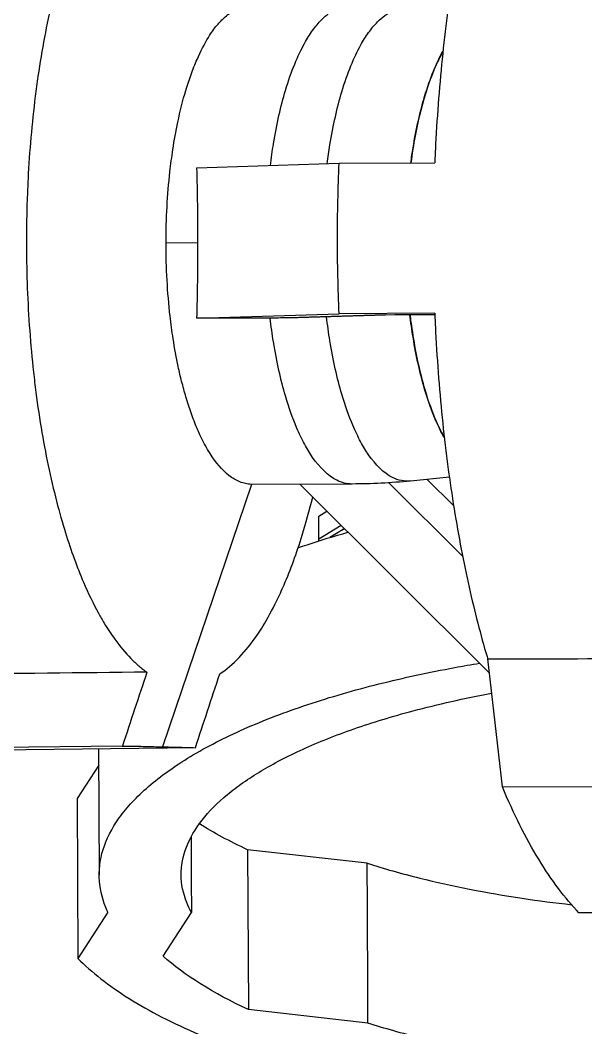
# Model space of a CAD drawing. Header units: millimetres. Extents: x 48717 to 75522, y 76128 to 88842.
# Drawn here: x 57282 to 57364.8, y 81340.1 to 81487.5 of the extents above; entities that cross this region are included whole.
import ezdxf

# ---------------------------------------------------------------- set-up
doc = ezdxf.new("R2010")
doc.units = ezdxf.units.MM
doc.linetypes.add('CENTER2', pattern=[1.125, 0.75, -0.125, 0.125, -0.125])
doc.layers.add('Top (Plan) View2-CENTER', color=1, linetype='CENTER2')
doc.layers.add('Top (Plan) View2-DV20-S1B-001a', color=140, linetype='Continuous')

# ---------------------------------------------------------------- blocks, each defined once
blk = doc.blocks.new('*U750')
at = {"layer": 'Top (Plan) View2-DV20-S1B-001a', "color": 0, "linetype": 'ByBlock', "lineweight": -2}
for p, q in [((57307.88, 81465.92), (57328.7, 81466.6)), ((57328.7, 81466.6), (57342.71, 81466.65)), ((57308.04, 81454.94), (57303.37, 81454.92)), ((57307.88, 81443.92), (57328.7, 81444.6)), ((57321.07, 81443.97), (57335.48, 81444.44)), ((57335.54, 81444.44), (57321.18, 81443.97)), ((57342.71, 81444.65), (57328.7, 81444.6)), ((57335.48, 81444.44), (57336.87, 81444.48)), ((57335.52, 81444.44), (57336.91, 81444.48)), ((57336.87, 81444.48), (57342.72, 81444.5)), ((57318.61, 81443.96), (57307.88, 81443.92)), ((57315.87, 81419.63), (57302.83, 81381.23)), ((57330.6, 81419.68), (57315.99, 81419.63)), ((57350.69, 81392.07), (57322.94, 81419.65)), ((57346.79, 81409.11), (57335.97, 81419.85)), ((57344.85, 81420.66), (57339.15, 81420.11)), ((57341.62, 81420.35), (57345.46, 81416.53)), ((57352.6, 81375.36), (57350.46, 81394.08)), ((57296.98, 81381.35), (57240.15, 81380.63)), ((57307.66, 81381.1), (57249.48, 81380.34)), ((57352.6, 81375.36), (57375.95, 81375.45)), ((57387.17, 81357.03), (57363.82, 81356.95))]:
    blk.add_line(p, q, dxfattribs=at)
for points, knots in [([(57300.57, 81517.28), (57299.25, 81516.44), (57297.96, 81515.25), (57295.43, 81512.21), (57294.18, 81510.32), (57292.2, 81506.61), (57291.43, 81504.96), (57290.28, 81502.15), (57289.88, 81501.08), (57288.46, 81497.05), (57287.53, 81493.84), (57286.3, 81488.68), (57285.92, 81486.88), (57285.23, 81483.18), (57284.91, 81481.29), (57284.48, 81478.37), (57284.35, 81477.39), (57283.98, 81474.43), (57283.77, 81472.42), (57283.41, 81468.39), (57283.27, 81466.37), (57283.12, 81463.32), (57283.07, 81462.3), (57282.97, 81459.25), (57282.93, 81457.23), (57282.93, 81453.15), (57282.96, 81451.13), (57283.17, 81444.94), (57283.46, 81440.8), (57283.99, 81435.8), (57284.1, 81434.81), (57284.47, 81431.83), (57284.76, 81429.87), (57285.7, 81424.16), (57286.46, 81420.55), (57287.76, 81415.55), (57288.19, 81414), (57289.47, 81409.92), (57290.35, 81407.51), (57291.98, 81403.69), (57292.71, 81402.18), (57293.75, 81400.28), (57294.04, 81399.79), (57294.83, 81398.48), (57295.34, 81397.7), (57296.62, 81395.93), (57297.41, 81394.99), (57298.6, 81393.77), (57298.99, 81393.4), (57299.59, 81392.9), (57299.78, 81392.74), (57300.18, 81392.44), (57300.37, 81392.29), (57300.57, 81392.15)], [0.000043, 0.000043, 0.000043, 0.000043, 1.137078, 1.137078, 2.322821, 2.322821, 3.131403, 3.131403, 3.599129, 3.599129, 4.828345, 4.828345, 5.455942, 5.455942, 6.083505, 6.083505, 6.39752, 6.39752, 7.022321, 7.022321, 7.638458, 7.638458, 7.943142, 7.943142, 8.553476, 8.553476, 9.159506, 9.159506, 10.390894, 10.390894, 10.698104, 10.698104, 11.319969, 11.319969, 12.54413, 12.54413, 13.118677, 13.118677, 14.122216, 14.122216, 14.868538, 14.868538, 15.145088, 15.145088, 15.623283, 15.623283, 16.32385, 16.32385, 16.666551, 16.666551, 16.835699, 16.835699, 17.00297, 17.00297, 17.00297, 17.00297]), ([(57350.46, 81516.84), (57349.49, 81513.64), (57348.58, 81510.18), (57346.93, 81502.9), (57346.19, 81499.1), (57344.89, 81491.14), (57344.33, 81486.96), (57343.42, 81478.35), (57343.07, 81473.9), (57342.79, 81468.47), (57342.75, 81467.56), (57342.71, 81466.65)], [0.873245, 0.873245, 0.873245, 0.873245, 1.179174, 1.179174, 1.473967, 1.473967, 1.768761, 1.768761, 2.063554, 2.063554, 2.122565, 2.122565, 2.122565, 2.122565]), ([(57303.37, 81454.92), (57303.37, 81456.7), (57303.42, 81458.48), (57303.61, 81461.97), (57303.75, 81463.69), (57304.06, 81466.46), (57304.21, 81467.54), (57304.58, 81469.97), (57304.82, 81471.31), (57305.43, 81474.24), (57305.83, 81475.81), (57306.51, 81478.07), (57306.76, 81478.84), (57307.31, 81480.36), (57307.6, 81481.1), (57308.43, 81482.99), (57308.99, 81484.08), (57309.79, 81485.37), (57310.01, 81485.69), (57310.43, 81486.27), (57310.63, 81486.54), (57311.21, 81487.23), (57311.59, 81487.63), (57312.58, 81488.52), (57313.21, 81488.93), (57314.17, 81489.35), (57314.5, 81489.46), (57315.01, 81489.56), (57315.18, 81489.59), (57315.48, 81489.62), (57315.62, 81489.62), (57315.75, 81489.62)], [0, 0, 0, 0, 0.532143, 0.532143, 1.05706, 1.05706, 1.401053, 1.401053, 1.850441, 1.850441, 2.426785, 2.426785, 2.742052, 2.742052, 3.076897, 3.076897, 3.644746, 3.644746, 3.851803, 3.851803, 4.038168, 4.038168, 4.37742, 4.37742, 4.918476, 4.918476, 5.200759, 5.200759, 5.344676, 5.344676, 5.457202, 5.457202, 5.457202, 5.457202]), ([(57318.65, 81466.27), (57318.78, 81467.35), (57318.93, 81468.41), (57319.09, 81469.43), (57319.57, 81472.34), (57320.17, 81474.98), (57320.85, 81477.26), (57321.7, 81480.1), (57322.67, 81482.39), (57323.64, 81484.14), (57324.02, 81484.84), (57324.41, 81485.46), (57324.83, 81486.04), (57325.03, 81486.32), (57325.25, 81486.6), (57325.47, 81486.87), (57325.69, 81487.13), (57325.91, 81487.38), (57326.14, 81487.61), (57326.84, 81488.31), (57327.58, 81488.87), (57328.37, 81489.23), (57329.01, 81489.52), (57329.67, 81489.67), (57330.35, 81489.68)], [0.0058455, 0.0058455, 0.0058455, 0.0058455, 0.0664187, 0.0664187, 0.0664187, 0.239852, 0.239852, 0.239852, 0.4566437, 0.4566437, 0.4566437, 0.5433603, 0.5433603, 0.5433603, 0.5867186, 0.5867186, 0.5867186, 0.630077, 0.630077, 0.630077, 0.7601519, 0.7601519, 0.7601519, 0.8656373, 0.8656373, 0.8656373, 0.8656373]), ([(57326.96, 81466.54), (57327.08, 81467.48), (57327.64, 81471.37), (57329.18, 81478.05), (57331.27, 81483.02), (57332.81, 81485.46), (57333.66, 81486.56), (57334.77, 81487.79), (57336.47, 81489.07), (57338.09, 81489.38), (57338.91, 81489.31)], [0.5496244, 0.5496244, 0.5496244, 0.5496244, 0.5625, 0.6041667, 0.65625, 0.6770833, 0.6875, 0.6979167, 0.7291667, 0.7596912, 0.7596912, 0.7596912, 0.7596912]), ([(57339.21, 81466.64), (57339.31, 81467.4), (57339.84, 81471.01), (57341.29, 81477.34), (57342.97, 81481.31), (57343.91, 81483), (57343.92, 81483.02)], [0.5516623, 0.5516623, 0.5516623, 0.5516623, 0.5625, 0.6041667, 0.65625, 0.6568304, 0.6568304, 0.6568304, 0.6568304]), ([(57343.91, 81482.99), (57343.61, 81482.44), (57342.37, 81480), (57340.55, 81474.64), (57339.56, 81469.31), (57339.21, 81466.64), (57339.21, 81466.64)], [0.84090716, 0.84090716, 0.84090716, 0.84090716, 0.85416667, 0.89583333, 0.9375, 0.93754436, 0.93754436, 0.93754436, 0.93754436]), ([(57328.7, 81444.6), (57328.55, 81448.25), (57328.47, 81451.94), (57328.47, 81459.28), (57328.55, 81462.96), (57328.7, 81466.6)], [-2.20364, -2.20364, -2.20364, -2.20364, -1.101395, -1.101395, 0, 0, 0, 0]), ([(57308.04, 81454.94), (57308.04, 81455.84), (57308.04, 81456.74), (57308.03, 81458.6), (57308.02, 81459.57), (57307.98, 81462.36), (57307.94, 81464.17), (57307.88, 81465.92)], [-1.125169, -1.125169, -1.125169, -1.125169, -0.853569, -0.853569, -0.561167, -0.561167, 0, 0, 0, 0]), ([(57315.87, 81419.63), (57315.58, 81419.63), (57315.29, 81419.67), (57314.73, 81419.79), (57314.45, 81419.88), (57313.63, 81420.21), (57313.1, 81420.53), (57311.61, 81421.7), (57310.67, 81422.79), (57309.57, 81424.54), (57309.34, 81424.93), (57308.85, 81425.82), (57308.58, 81426.34), (57308.19, 81427.19), (57308.05, 81427.5), (57307.61, 81428.53), (57307.31, 81429.29), (57306.77, 81430.84), (57306.51, 81431.62), (57306.06, 81433.16), (57305.85, 81433.92), (57305.48, 81435.4), (57305.31, 81436.12), (57304.88, 81438.16), (57304.63, 81439.53), (57304.24, 81442.02), (57304.09, 81443.12), (57303.77, 81445.96), (57303.62, 81447.72), (57303.42, 81451.29), (57303.37, 81453.11), (57303.37, 81454.92)], [0, 0, 0, 0, 0.241014, 0.241014, 0.477163, 0.477163, 0.93449, 0.93449, 1.777902, 1.777902, 2.007647, 2.007647, 2.270575, 2.270575, 2.413482, 2.413482, 2.737632, 2.737632, 3.042656, 3.042656, 3.318161, 3.318161, 3.565301, 3.565301, 4.00834, 4.00834, 4.347916, 4.347916, 4.866501, 4.866501, 5.392864, 5.392864, 5.392864, 5.392864]), ([(57307.88, 81443.92), (57307.94, 81445.68), (57307.98, 81447.5), (57308.02, 81450.31), (57308.03, 81451.27), (57308.04, 81453.14), (57308.04, 81454.04), (57308.04, 81454.94)], [-1.11898, -1.11898, -1.11898, -1.11898, -0.561115, -0.561115, -0.270055, -0.270055, 0, 0, 0, 0]), ([(57344.11, 81426.43), (57344.04, 81426.57), (57343.78, 81427.04), (57343.33, 81427.92), (57342.41, 81429.95), (57341, 81433.87), (57339.77, 81439.31), (57339.2, 81443.34), (57339.07, 81444.49)], [0.339484, 0.339484, 0.339484, 0.339484, 0.34375, 0.3541667, 0.3645833, 0.3958333, 0.4375, 0.4534806, 0.4534806, 0.4534806, 0.4534806]), ([(57339.07, 81444.49), (57339.12, 81444.12), (57339.5, 81441.07), (57340.55, 81435.33), (57342.43, 81429.72), (57343.73, 81427.12), (57344.11, 81426.45)], [0.0567575, 0.0567575, 0.0567575, 0.0567575, 0.0625, 0.1041667, 0.1458333, 0.1619346, 0.1619346, 0.1619346, 0.1619346]), ([(57342.71, 81444.65), (57342.75, 81443.74), (57342.79, 81442.83), (57343.07, 81437.39), (57343.42, 81432.92), (57344.33, 81424.26), (57344.89, 81420.06), (57346.19, 81412.03), (57346.93, 81408.2), (57348.55, 81400.98), (57349.43, 81397.59), (57350.39, 81394.32), (57350.43, 81394.2), (57350.46, 81394.08)], [2.594127, 2.594127, 2.594127, 2.594127, 2.653141, 2.653141, 2.947935, 2.947935, 3.242728, 3.242728, 3.537522, 3.537522, 3.832315, 3.832315, 3.843407, 3.843407, 3.843407, 3.843407]), ([(57321.07, 81443.97), (57320.65, 81443.97), (57320.24, 81443.97), (57319.42, 81443.96), (57319.02, 81443.96), (57318.61, 81443.96)], [-0.2619114, -0.2619114, -0.2619114, -0.2619114, -0.1310151, -0.1310151, 0, 0, 0, 0]), ([(57330.6, 81419.68), (57329.83, 81419.67), (57329.08, 81419.87), (57328.37, 81420.23), (57327.06, 81420.88), (57325.86, 81422.1), (57324.83, 81423.58), (57324.41, 81424.18), (57324.03, 81424.82), (57323.64, 81425.54), (57323.44, 81425.9), (57323.25, 81426.28), (57323.06, 81426.68), (57322.86, 81427.08), (57322.67, 81427.51), (57322.48, 81427.95), (57321.91, 81429.29), (57321.36, 81430.83), (57320.85, 81432.56), (57320.17, 81434.87), (57319.57, 81437.53), (57319.09, 81440.47), (57318.91, 81441.6), (57318.75, 81442.76), (57318.61, 81443.96)], [0.1218437, 0.1218437, 0.1218437, 0.1218437, 0.2398517, 0.2398517, 0.2398517, 0.4566416, 0.4566416, 0.4566416, 0.5433576, 0.5433576, 0.5433576, 0.5867156, 0.5867156, 0.5867156, 0.6300736, 0.6300736, 0.6300736, 0.7601476, 0.7601476, 0.7601476, 0.9335796, 0.9335796, 0.9335796, 0.9999903, 0.9999903, 0.9999903, 0.9999903]), ([(57339.15, 81420.11), (57338.25, 81420.02), (57336, 81420.51), (57333.58, 81422.96), (57332.04, 81425.49), (57331.28, 81426.99), (57330.33, 81429.09), (57328.88, 81433.14), (57327.59, 81438.77), (57327.01, 81442.95), (57326.87, 81444.16)], [0.2373403, 0.2373403, 0.2373403, 0.2373403, 0.2708333, 0.3229167, 0.34375, 0.3541667, 0.3645833, 0.3958333, 0.4375, 0.4536761, 0.4536761, 0.4536761, 0.4536761]), ([(57311.23, 81391.9), (57313.16, 81393.14), (57315.05, 81395.11), (57317.06, 81398.1), (57317.31, 81398.5), (57318.26, 81400.03), (57318.92, 81401.25), (57319.93, 81403.32), (57320.29, 81404.11), (57321.6, 81407.15), (57322.49, 81409.58), (57323.85, 81413.96), (57324.36, 81415.82), (57324.84, 81417.76)], [0.000022, 0.000022, 0.000022, 0.000022, 1.668299, 1.668299, 1.915581, 1.915581, 2.585242, 2.585242, 2.97314, 2.97314, 4.021541, 4.021541, 4.735339, 4.735339, 4.735339, 4.735339]), ([(57300.57, 81392.15), (57299.98, 81390.36), (57299.37, 81388.55), (57298.18, 81384.96), (57297.58, 81383.15), (57296.98, 81381.35)], [-1.14298, -1.14298, -1.14298, -1.14298, -0.571604, -0.571604, -0.000002, -0.000002, -0.000002, -0.000002]), ([(57307.66, 81381.1), (57308.25, 81382.89), (57308.85, 81384.7), (57310.04, 81388.29), (57310.63, 81390.1), (57311.23, 81391.9)], [-1.143582, -1.143582, -1.143582, -1.143582, -0.571712, -0.571712, -0.000131, -0.000131, -0.000131, -0.000131]), ([(57296.98, 81381.35), (57298.03, 81381.34), (57299.05, 81381.32), (57300.55, 81381.28), (57301.06, 81381.27), (57301.99, 81381.25), (57302.42, 81381.24), (57302.83, 81381.23)], [-1.497488, -1.497488, -1.497488, -1.497488, -0.748268, -0.748268, -0.347201, -0.347201, 0, 0, 0, 0]), ([(57302.83, 81381.23), (57303.24, 81381.22), (57303.65, 81381.21), (57304.5, 81381.19), (57304.94, 81381.18), (57306.17, 81381.14), (57306.94, 81381.12), (57307.66, 81381.1)], [-1.496873, -1.496873, -1.496873, -1.496873, -1.14981, -1.14981, -0.748913, -0.748913, -0.000001, -0.000001, -0.000001, -0.000001]), ([(57363.82, 81356.95), (57361.78, 81359.07), (57359.8, 81361.71), (57356.05, 81367.87), (57354.26, 81371.42), (57352.6, 81375.36)], [-3.64303, -3.64303, -3.64303, -3.64303, -1.821515, -1.821515, 0, 0, 0, 0])]:
    blk.add_open_spline(points, degree=3, knots=knots, dxfattribs=at)
for points in [[(57325.63, 81487.06), (57325.63, 81487.06), (57325.63, 81487.06), (57325.63, 81487.06)], [(57335.52, 81444.44), (57335.5, 81444.44), (57335.49, 81444.44), (57335.48, 81444.44)], [(57321.18, 81443.97), (57321.14, 81443.97), (57321.1, 81443.97), (57321.07, 81443.97)], [(57315.99, 81419.63), (57315.95, 81419.63), (57315.91, 81419.63), (57315.87, 81419.63)], [(57339.15, 81420.11), (57336.31, 81419.83), (57333.45, 81419.69), (57330.6, 81419.68)], [(57350.46, 81394.08), (57358.24, 81394.11), (57366.03, 81394.13), (57373.81, 81394.16)], [(57300.57, 81392.15), (57281.15, 81391.95), (57261.73, 81391.74), (57242.31, 81391.53)]]:
    blk.add_open_spline(points, degree=3, dxfattribs=at)
blk = doc.blocks.new('*U753')
at = {"layer": 'Top (Plan) View2-CENTER'}
for p, q in [((57166.14, 81235.4), (57166.14, 81345.11)), ((57192.99, 81290.11), (57166.14, 81290.11)), ((57192.99, 81289.33), (57192.99, 81290.11))]:
    blk.add_line(p, q, dxfattribs=at)
at = {"layer": 'Top (Plan) View2-DV20-S1B-001a', "color": 0, "linetype": 'ByBlock', "lineweight": -2}
for p, q in [((57134.39, 81315.42), (57134.39, 81345.11)), ((57166.14, 81315.42), (57166.14, 81345.4)), ((57197.89, 81315.42), (57197.89, 81345.11)), ((57252, 81302.89), (57264.99, 81318.37)), ((57264.99, 81318.37), (57280.99, 81318.37)), ((57280.99, 81318.77), (57280.99, 81312.96)), ((57280.99, 81318.77), (57293.49, 81318.77)), ((57293.49, 81318.77), (57293.49, 81312.96)), ((57132.49, 81315.42), (57132.49, 81265.42)), ((57132.49, 81315.42), (57204.89, 81315.42)), ((57204.89, 81315.42), (57204.89, 81265.42)), ((57211.99, 81310.02), (57211.99, 81314.98)), ((57216.99, 81314.98), (57211.99, 81314.98)), ((57216.99, 81310.02), (57216.99, 81314.98)), ((57205.49, 81313.48), (57205.49, 81310.01)), ((57211.99, 81313.48), (57205.49, 81313.48)), ((57221.69, 81313.49), (57216.99, 81313.49)), ((57221.69, 81313.49), (57221.69, 81309.51)), ((57269, 81313.82), (57261.05, 81302.89)), ((57269, 81313.72), (57261.75, 81303.77)), ((57269, 81313.82), (57269, 81313.72)), ((57280.99, 81313.82), (57269, 81313.82)), ((57280.99, 81313.72), (57269, 81313.72)), ((57222.49, 81311.97), (57221.69, 81311.97)), ((57222.49, 81306.97), (57222.49, 81311.97)), ((57280.99, 81310.83), (57280.99, 81312.96)), ((57280.99, 81312.96), (57293.49, 81312.96)), ((57293.49, 81310.83), (57293.49, 81312.96)), ((57280.99, 81310.83), (57280.99, 81300.07)), ((57280.99, 81310.83), (57293.49, 81310.83)), ((57293.49, 81310.83), (57293.49, 81300.07)), ((57205.49, 81309.77), (57204.89, 81309.77)), ((57211.99, 81310.01), (57205.49, 81310.01)), ((57205.49, 81270.01), (57205.49, 81310.01)), ((57211.99, 81310.02), (57211.99, 81270.02)), ((57216.99, 81310.02), (57211.99, 81310.02)), ((57216.99, 81310.02), (57216.99, 81270.02)), ((57221.69, 81309.51), (57216.99, 81309.51)), ((57221.69, 81309.51), (57221.69, 81305.49)), ((57222.49, 81306.97), (57221.69, 81306.97)), ((57222.49, 81306.97), (57221.69, 81306.97)), ((57237.49, 81306.77), (57221.69, 81306.77)), ((57222.49, 81306.97), (57222.49, 81306.97)), ((57222.49, 81306.77), (57222.49, 81306.97)), ((57237.49, 81306.77), (57237.49, 81272.77)), ((57244.99, 81303.77), (57237.49, 81306.77)), ((57221.69, 81305.49), (57216.99, 81305.49)), ((57221.69, 81305.45), (57216.99, 81305.45)), ((57221.69, 81305.49), (57221.69, 81305.45)), ((57244.99, 81275.77), (57244.99, 81303.77)), ((57252.74, 81303.77), (57244.99, 81303.77)), ((57244.99, 81303.77), (57244.99, 81275.77)), ((57252, 81302.89), (57261.05, 81302.89)), ((57266.49, 81303.77), (57261.72, 81303.77)), ((57266.49, 81284.45), (57266.49, 81303.77)), ((57280.99, 81302.5), (57266.49, 81303.77)), ((57280.99, 81293.79), (57280.99, 81300.07)), ((57280.99, 81300.07), (57293.49, 81300.07)), ((57293.49, 81293.79), (57293.49, 81300.07)), ((57280.99, 81293.79), (57280.99, 81280.55)), ((57280.99, 81293.79), (57293.49, 81293.79)), ((57293.49, 81293.79), (57293.49, 81263.09)), ((57260.9, 81288.23), (57251.83, 81288.23)), ((57251.83, 81288.23), (57264.99, 81280.51)), ((57269, 81282.75), (57260.9, 81288.23)), ((57280.99, 81282.75), (57269, 81282.75)), ((57264.99, 81271.37), (57264.99, 81280.51)), ((57264.99, 81280.51), (57280.99, 81280.51)), ((57280.99, 81280.51), (57280.99, 81280.55)), ((57280.99, 81280.15), (57280.99, 81280.51)), ((57280.99, 81280.15), (57280.99, 81263.09)), ((57252, 81278.98), (57264.99, 81271.37)), ((57244.99, 81275.77), (57237.49, 81272.77)), ((57244.99, 81275.77), (57237.49, 81272.77)), ((57257.48, 81275.77), (57244.99, 81275.77)), ((57244.99, 81275.77), (57244.99, 81275.77)), ((57257.48, 81275.77), (57244.99, 81275.77)), ((57244.99, 81275.77), (57244.99, 81275.77)), ((57256.33, 81275.77), (57264.99, 81270.53)), ((57221.69, 81274.5), (57216.99, 81274.5)), ((57221.69, 81270.52), (57221.69, 81274.5)), ((57222.49, 81272.97), (57221.69, 81272.97)), ((57222.49, 81267.97), (57222.49, 81272.97)), ((57237.49, 81272.77), (57222.49, 81272.77)), ((57237.49, 81272.77), (57222.49, 81272.77)), ((57237.49, 81272.77), (57237.49, 81272.77)), ((57221.69, 81270.52), (57216.99, 81270.52)), ((57221.69, 81266.5), (57221.69, 81270.52)), ((57264.99, 81271.37), (57280.99, 81271.37)), ((57264.99, 81270.53), (57280.99, 81270.53)), ((57205.49, 81269.77), (57204.89, 81269.77)), ((57205.49, 81269.77), (57204.89, 81269.77)), ((57211.99, 81270.01), (57205.49, 81270.01)), ((57205.49, 81270.01), (57205.49, 81266.48)), ((57211.99, 81264.98), (57211.99, 81270.02)), ((57216.99, 81270.02), (57211.99, 81270.02)), ((57216.99, 81264.98), (57216.99, 81270.02)), ((57222.49, 81267.97), (57221.69, 81267.97)), ((57222.49, 81267.97), (57221.69, 81267.97)), ((57222.49, 81267.57), (57221.69, 81267.57)), ((57222.49, 81267.57), (57221.69, 81267.57)), ((57222.49, 81267.97), (57222.49, 81267.97)), ((57222.49, 81267.57), (57222.49, 81267.97)), ((57222.49, 81267.57), (57222.49, 81267.57)), ((57211.99, 81266.48), (57205.49, 81266.48)), ((57205.49, 81266.33), (57205.49, 81266.48)), ((57205.49, 81259.83), (57205.49, 81266.33)), ((57211.99, 81266.33), (57205.49, 81266.33)), ((57221.69, 81266.5), (57216.99, 81266.5)), ((57221.69, 81266.45), (57216.99, 81266.45)), ((57221.69, 81266.09), (57216.99, 81266.09)), ((57221.69, 81266.05), (57216.99, 81266.05)), ((57221.69, 81266.45), (57221.69, 81266.5)), ((57221.69, 81266.45), (57221.69, 81266.09)), ((57221.69, 81266.09), (57221.69, 81266.05)), ((57132.49, 81264.51), (57132.49, 81265.42)), ((57132.49, 81265.42), (57204.89, 81265.42)), ((57134.39, 81235.11), (57134.39, 81265.11)), ((57166.14, 81235.4), (57166.14, 81265.4)), ((57197.89, 81235.11), (57197.89, 81265.11)), ((57204.89, 81265.42), (57204.89, 81264.51)), ((57211.99, 81264.98), (57211.99, 81264.83)), ((57216.99, 81264.98), (57211.99, 81264.98)), ((57211.99, 81259.83), (57211.99, 81264.83)), ((57216.99, 81264.57), (57211.99, 81264.57)), ((57216.99, 81264.57), (57211.99, 81264.57)), ((57216.99, 81264.98), (57216.99, 81264.57)), ((57216.99, 81264.57), (57216.99, 81264.57)), ((57134.39, 81264.51), (57132.49, 81264.51)), ((57204.89, 81264.51), (57197.89, 81264.51)), ((57280.99, 81258.96), (57280.99, 81263.09)), ((57280.99, 81263.09), (57293.49, 81263.09)), ((57293.49, 81258.96), (57293.49, 81263.09)), ((57211.99, 81259.83), (57205.49, 81259.83)), ((57205.49, 81259.72), (57205.49, 81259.83)), ((57211.99, 81259.72), (57205.49, 81259.72)), ((57211.99, 81259.72), (57211.99, 81259.83)), ((57280.99, 81258.96), (57280.99, 81258.27)), ((57280.99, 81258.96), (57293.49, 81258.96)), ((57293.49, 81258.96), (57293.49, 81258.27)), ((57280.99, 81258.27), (57293.49, 81258.27)), ((57280.99, 81258.27), (57280.99, 81258.27)), ((57280.99, 81258.27), (57293.49, 81258.27)), ((57293.49, 81258.27), (57293.49, 81258.27))]:
    blk.add_line(p, q, dxfattribs=at)
for centre, major_axis, ratio, start_param, end_param in [((57166.14, 81345.11), (31.75, 0), 0.009168, 1.570796, 3.141593), ((57166.14, 81345.11), (31.75, 0), 0.009168, 0, 1.570796), ((57241.03, 81289.77), (9.15, -13.01), 0.566003, 0.312017, 1.080961), ((57166.14, 81265.11), (31.75, 0), 0.009168, 1.570796, 3.141593), ((57166.14, 81265.11), (31.75, 0), 0.009168, 0, 1.570796), ((57166.14, 81235.11), (31.75, 0), 0.009168, 1.570796, 3.141597), ((57166.14, 81235.11), (31.75, 0), 0.009168, 4.712389, 7.853982)]:
    blk.add_ellipse(centre, major_axis=major_axis, ratio=ratio, start_param=start_param, end_param=end_param, dxfattribs=at)
at = {"layer": 'Top (Plan) View2-DV20-S1B-001a', "color": 0, "linetype": 'ByBlock', "lineweight": -2, "extrusion": (0, 0, -1)}
blk.add_ellipse((57251.52, 81289.77), major_axis=(10.2, 14), ratio=0.004363, start_param=-0.359217, end_param=-0.003177, dxfattribs=at)
blk = doc.blocks.new('*U771')
at = {"layer": 'Top (Plan) View2-DV20-S1B-001a', "color": 0, "linetype": 'ByBlock', "lineweight": -2}
for p, q in [((57325.74, 81414.99), (57326.91, 81415.7)), ((57325.76, 81411.37), (57325.74, 81414.99)), ((57325.75, 81411.68), (57328.99, 81413.64)), ((57328.8, 81412.74), (57327.35, 81411.86)), ((57329.02, 81412.87), (57329.48, 81413.15)), ((57293.5, 81380.91), (57293.59, 81362.45)), ((57293.51, 81378.54), (57290.35, 81373.65)), ((57290.35, 81373.65), (57290.46, 81350.27)), ((57332.82, 81364.19), (57315.31, 81366.18)), ((57315.31, 81366.18), (57315.42, 81342.8)), ((57294.84, 81357.05), (57290.46, 81350.27)), ((57302.96, 81350.61), (57307.08, 81356.99)), ((57332.93, 81340.8), (57315.42, 81342.8))]:
    blk.add_line(p, q, dxfattribs=at)
at = {"layer": 'Top (Plan) View2-DV20-S1B-001a', "color": 0, "linetype": 'ByBlock', "lineweight": -2, "extrusion": (0, 0, -1)}
for centre, end_param in [((57348.78, 81378.14), -0.725169), ((57348.9, 81354.76), -0.532111)]:
    blk.add_ellipse(centre, major_axis=(-51.61, 7.25), ratio=0.397319, start_param=-0.92224, end_param=end_param, dxfattribs=at)
at = {"layer": 'Top (Plan) View2-DV20-S1B-001a', "color": 0, "linetype": 'ByBlock', "lineweight": -2}
for points, knots in [([(57322.71, 81410.36), (57323.14, 81410.51), (57323.57, 81410.65), (57325.95, 81411.44), (57327.95, 81412.06), (57330, 81412.63)], [-1.807714, -1.807714, -1.807714, -1.807714, -1.7687609, -1.7687609, -1.5958223, -1.5958223, -1.5958223, -1.5958223]), ([(57329.46, 81413.17), (57329.38, 81413.11), (57329.3, 81413.06), (57329.22, 81413.01), (57329.08, 81412.92), (57328.94, 81412.83), (57328.8, 81412.74)], [0.40391809, 0.40391809, 0.40391809, 0.40391809, 0.4375, 0.4375, 0.4375, 0.49455167, 0.49455167, 0.49455167, 0.49455167]), ([(57294.84, 81357.05), (57294.82, 81357.1), (57294.79, 81357.16), (57294.13, 81358.63), (57293.73, 81360.1), (57293.51, 81363.1), (57293.67, 81364.64), (57294.63, 81367.73), (57295.41, 81369.29), (57297.63, 81372.39), (57299.06, 81373.93), (57302.56, 81376.94), (57304.62, 81378.41), (57309.31, 81381.23), (57311.95, 81382.58), (57317.7, 81385.13), (57320.82, 81386.32), (57327.43, 81388.52), (57330.91, 81389.52), (57338.12, 81391.33), (57341.85, 81392.13), (57346.84, 81393.06), (57348.06, 81393.27), (57349.28, 81393.47)], [-3.843407, -3.843407, -3.843407, -3.843407, -3.832315, -3.832315, -3.537522, -3.537522, -3.242728, -3.242728, -2.947935, -2.947935, -2.653141, -2.653141, -2.358348, -2.358348, -2.063554, -2.063554, -1.768761, -1.768761, -1.473967, -1.473967, -1.179174, -1.179174, -1.084683, -1.084683, -1.084683, -1.084683]), ([(57307.08, 81356.99), (57306.82, 81357.48), (57306.59, 81357.96), (57305.87, 81359.79), (57305.59, 81361.14), (57305.58, 81363.86), (57305.83, 81365.22), (57307.38, 81369.24), (57309.45, 81371.85), (57313.08, 81374.85), (57313.86, 81375.44), (57316.33, 81377.16), (57318.14, 81378.25), (57321.21, 81379.85), (57322.29, 81380.38), (57325.69, 81381.93), (57328.19, 81382.92), (57333.59, 81384.8), (57336.49, 81385.69), (57343.17, 81387.46), (57347.02, 81388.32), (57351.03, 81389.06)], [1.300813, 1.300813, 1.300813, 1.300813, 1.481966, 1.481966, 1.975955, 1.975955, 2.469944, 2.469944, 3.457922, 3.457922, 3.704916, 3.704916, 4.198905, 4.198905, 4.445899, 4.445899, 4.939888, 4.939888, 5.433877, 5.433877, 6.01462, 6.01462, 6.01462, 6.01462]), ([(57332.82, 81364.19), (57335.26, 81363.41), (57337.84, 81362.69), (57345.22, 81360.86), (57350.27, 81359.87), (57357.88, 81358.72), (57360.3, 81358.41), (57362.74, 81358.13)], [-6.602891, -6.602891, -6.602891, -6.602891, -6.17486, -6.17486, -5.433877, -5.433877, -5.098492, -5.098492, -5.098492, -5.098492]), ([(57332.93, 81340.8), (57332.92, 81344.7), (57332.9, 81348.6), (57332.86, 81356.39), (57332.84, 81360.29), (57332.82, 81364.19)], [0, 0, 0, 0, 1.25, 1.25, 2.5, 2.5, 2.5, 2.5]), ([(57290.46, 81350.27), (57292.46, 81348.25), (57294.99, 81346.29), (57300.93, 81342.56), (57304.37, 81340.79), (57308.23, 81339.14)], [-3.64303, -3.64303, -3.64303, -3.64303, -1.821515, -1.821515, 0, 0, 0, 0]), ([(57443.72, 81340.8), (57442.67, 81340.48), (57441.59, 81340.16), (57437.48, 81339), (57434.3, 81338.23), (57427.66, 81336.84), (57424.21, 81336.22), (57413.62, 81334.65), (57406.22, 81333.95), (57397.09, 81333.53), (57395.27, 81333.47), (57389.85, 81333.34), (57386.3, 81333.34), (57380.88, 81333.47), (57379.07, 81333.53), (57373.6, 81333.78), (57369.95, 81334.04), (57362.71, 81334.73), (57359.12, 81335.17), (57350.38, 81336.49), (57345.34, 81337.48), (57337.95, 81339.3), (57335.37, 81340.03), (57332.93, 81340.8)], [1.300813, 1.300813, 1.300813, 1.300813, 1.481966, 1.481966, 1.975955, 1.975955, 2.469944, 2.469944, 3.457922, 3.457922, 3.704916, 3.704916, 4.198905, 4.198905, 4.445899, 4.445899, 4.939888, 4.939888, 5.433877, 5.433877, 6.17486, 6.17486, 6.602891, 6.602891, 6.602891, 6.602891])]:
    blk.add_open_spline(points, degree=3, knots=knots, dxfattribs=at)
blk.add_open_spline([(57307.03, 81368.04), (57307.05, 81364.36), (57307.07, 81360.68), (57307.08, 81356.99)], degree=3, dxfattribs=at)

msp = doc.modelspace()

# ---------------------------------------------------------------- block references
at = {"layer": 'Top (Plan) View2-DV20-S1B-001a'}
for name in ['*U771', '*U750', '*U753']:
    msp.add_blockref(name, (0, 0), dxfattribs=at)

doc.saveas('drawing.dxf')
